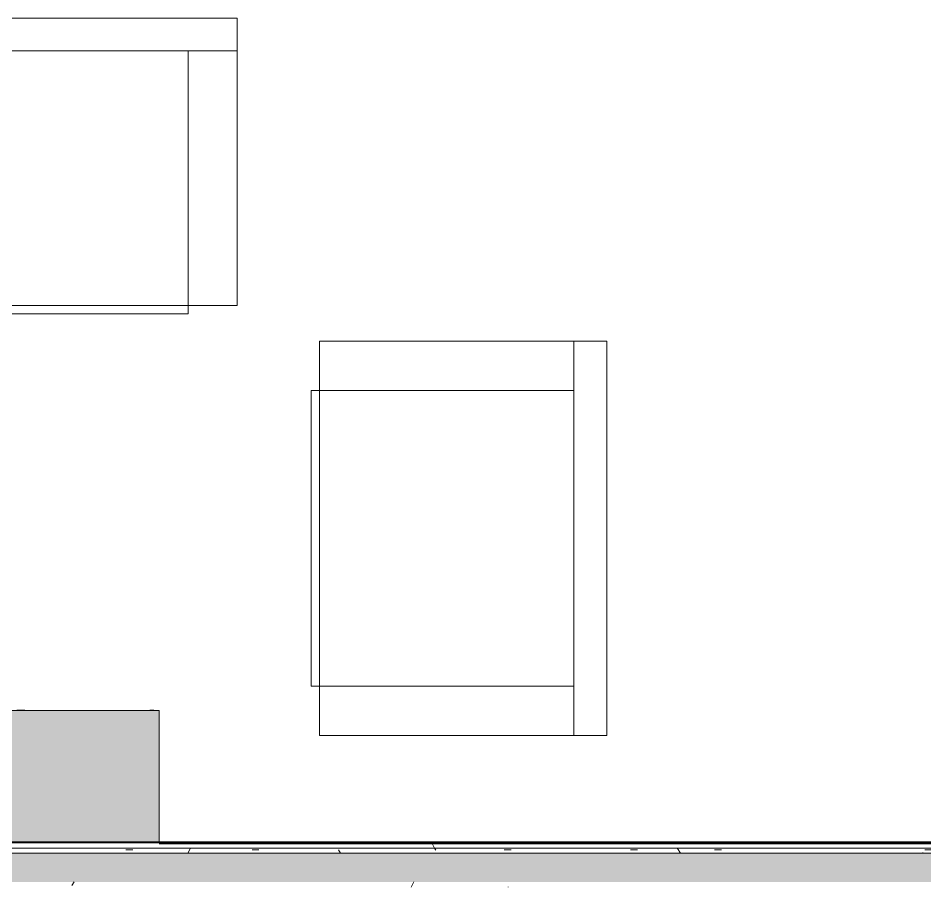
# Model space of a CAD drawing. Header units: inches. Extents: x -4169 to -1846, y 9706 to 12377.
# Drawn here: x -3745.6 to -3635.2, y 10548.4 to 10653.6 of the extents above; entities that cross this region are included whole.
import ezdxf

# ---------------------------------------------------------------- set-up
doc = ezdxf.new("R2010")
doc.units = ezdxf.units.IN
doc.header["$MEASUREMENT"] = 0
for name, color, linetype, lineweight in [('0-1', 7, 'Continuous', 5), ('0-2', 7, 'Continuous', 18), ('A-WALL', 113, 'Continuous', 18), ('A-WALL-PATT-4', 111, 'Continuous', 9), ('I-FURN', 30, 'Continuous', 9), ('I-FURN-1', 250, 'Continuous', 9), ('I-FURN-3', 55, 'Continuous', 9), ('I-WALL-3', 2, 'Continuous', 60)]:
    doc.layers.add(name, color=color, linetype=linetype, lineweight=lineweight)
pattern_1 = [(0, (0, 0), (20.48, 5.12), [0.845, -14.515, 0.845, -14.515, -81.92]), (0, (0, 0), (20.48, 5.12), [-30.72, 0.845, -29.875, 0.845, -14.515, -35.84]), (0, (0, 0), (20.48, 5.12), [-76.8, 0.845, -9.395, 0.845, -24.755]), (120, (7.68, 2.56), (-14.67405, 15.1762003), [0.845, -14.515, 0.845, -14.515, -81.92]), (120, (7.68, 2.56), (-14.67405, 15.1762003), [-30.72, 0.845, -29.875, 0.845, -14.515, -35.84]), (120, (7.68, 2.56), (-14.67405, 15.1762003), [-76.8, 0.845, -9.395, 0.845, -24.755]), (240, (10.24, 12.8), (-5.80595, -20.2962003), [0.845, -14.515, 0.845, -14.515, -81.92]), (240, (10.24, 12.8), (-5.80595, -20.2962003), [-30.72, 0.845, -29.875, 0.845, -14.515, -35.84]), (240, (10.24, 12.8), (-5.80595, -20.2962003), [-76.8, 0.845, -9.395, 0.845, -24.755])]

# ---------------------------------------------------------------- blocks, each defined once
blk = doc.blocks.new('Entertainment_Center_14771 - Entertainment_Center_14771-1372851-ENLARGED RCP - 2ND FLOOR PLAN')
at = {"layer": 'I-FURN-3'}
for points in [[(-36, 10), (-36, -6), (36, -6), (36, 10), (18, 10), (18, 6), (-18, 6), (-18, 10), (-35, 10)], [(-35.34, 10.03), (-35.31, 10), (-34.85, 10), (-34.85, 10.03), (-35.31, 10.03)], [(-19.66, 10.03), (-19.66, 10), (-18.66, 10), (-18.66, 10.03), (-19, 10.03)], [(18.66, 10.03), (18.66, 10), (19.66, 10), (19.66, 10.03), (19, 10.03)], [(34.85, 10), (35.34, 10), (35.31, 10.03), (34.85, 10.03)], [(-36, -6.12), (36, -6.12), (36, -6), (-36, -6)]]:
    blk.add_hatch(color=256, dxfattribs=at).paths.add_polyline_path(points, flags=0)
at = {"layer": 'I-FURN-1'}
for p, q in [((-36, -6), (-36, 10)), ((-36, 10), (-18, 10)), ((-35.34, 10), (-35.34, 10.03)), ((-35.34, 10.03), (-34.85, 10.03)), ((-34.85, 10.03), (-34.85, 10)), ((-19.66, 10), (-19.66, 10.03)), ((-19.66, 10.03), (-18.66, 10.03)), ((-18.66, 10.03), (-18.66, 10)), ((-18, 10), (-18, 6)), ((18, 6), (18, 10)), ((18, 10), (36, 10)), ((18.66, 10.03), (19.66, 10.03)), ((18.66, 10), (18.66, 10.03)), ((19.66, 10.03), (19.66, 10)), ((34.85, 10), (34.85, 10.03)), ((34.85, 10.03), (35.34, 10.03)), ((35.34, 10.03), (35.34, 10)), ((36, 10), (36, -6)), ((-18, 6), (18, 6)), ((36, -6), (-36, -6)), ((-36, -6.12), (-36, -6)), ((36, -6), (-36, -6)), ((-36, -6.12), (36, -6.12)), ((36, -6.12), (36, -6))]:
    blk.add_line(p, q, dxfattribs=at)
blk = doc.blocks.new('Couch-Both_Arms-Generic - 1-1372852-ENLARGED RCP - 2ND FLOOR PLAN')
at = {"layer": 'I-FURN'}
for p, q in [((-36, 18.5), (36, 18.5)), ((-36, -13.5), (-36, 18.5)), ((36, 18.5), (36, -13.5)), ((-42, 17.5), (-36, 17.5)), ((-42, -13.5), (-42, 17.5)), ((-36, 17.5), (-36, -13.5)), ((36, 17.5), (42, 17.5)), ((36, -13.5), (36, 17.5)), ((42, 17.5), (42, -13.5)), ((-42, -13.5), (42, -13.5)), ((-36, -13.5), (-42, -13.5)), ((36, -13.5), (-36, -13.5)), ((42, -13.5), (36, -13.5))]:
    blk.add_line(p, q, dxfattribs=at)
at = {"layer": 'I-FURN-1'}
for p, q in [((-42, 17.5), (42, 17.5)), ((-42, -17.5), (-42, 17.5)), ((42, 17.5), (42, -17.5)), ((42, -17.5), (-42, -17.5))]:
    blk.add_line(p, q, dxfattribs=at)
blk = doc.blocks.new('Couch-Both_Arms-Generic - 2-1523460-ENLARGED RCP - 2ND FLOOR PLAN')
at = {"layer": 'I-FURN'}
for p, q in [((-18, 18.5), (18, 18.5)), ((-18, -13.5), (-18, 18.5)), ((18, 18.5), (18, -13.5)), ((-24, 17.5), (-18, 17.5)), ((-24, -13.5), (-24, 17.5)), ((-18, 17.5), (-18, -13.5)), ((18, 17.5), (24, 17.5)), ((18, -13.5), (18, 17.5)), ((24, 17.5), (24, -13.5)), ((-24, -13.5), (24, -13.5)), ((-18, -13.5), (-24, -13.5)), ((18, -13.5), (-18, -13.5)), ((24, -13.5), (18, -13.5))]:
    blk.add_line(p, q, dxfattribs=at)
at = {"layer": 'I-FURN-1'}
for p, q in [((-24, 17.5), (24, 17.5)), ((-24, -17.5), (-24, 17.5)), ((24, 17.5), (24, -17.5)), ((24, -17.5), (-24, -17.5))]:
    blk.add_line(p, q, dxfattribs=at)
blk = doc.blocks.new('CTR - 1st Phase - Unit Layouts_rvt-1-ENLARGED RCP - 2ND FLOOR PLAN')
at = {"layer": '0-2'}
for name, p, rotation in [('Couch-Both_Arms-Generic - 1-1372852-ENLARGED RCP - 2ND FLOOR PLAN', (-3760.9, 10636.09), 180), ('Couch-Both_Arms-Generic - 2-1523460-ENLARGED RCP - 2ND FLOOR PLAN', (-3691.4, 10590.26), 89.99999999996527)]:
    blk.add_blockref(name, p, dxfattribs=dict(at, rotation=rotation))
blk.add_blockref('Entertainment_Center_14771 - Entertainment_Center_14771-1372851-ENLARGED RCP - 2ND FLOOR PLAN', (-3764.41, 10559.31), dxfattribs=at)

msp = doc.modelspace()

# ---------------------------------------------------------------- hatches: boundary and pattern name
at = {"layer": 'A-WALL-PATT-4'}
h = msp.add_hatch(dxfattribs=at)
h.set_pattern_fill('FP_1', color=256, style=0, pattern_type=2)
h.set_pattern_definition(pattern_1)
h.paths.add_polyline_path([(-3709.9, 10552.56), (-3610.3, 10552.56), (-3610.3, 10553.19), (-3852.47, 10553.19), (-3852.47, 10552.56), (-3727.29, 10552.56)], flags=0)
h.paths.add_polyline_path([(-3487.92, 10552.56), (-3487.92, 10553.19), (-3605.55, 10553.19), (-3605.55, 10552.56), (-3491.85, 10552.56)], flags=0)
h = msp.add_hatch(dxfattribs=at)
h.set_pattern_fill('FP_1', color=256, style=0, pattern_type=2)
h.set_pattern_definition(pattern_1)
h.paths.add_polyline_path([(-3487.92, 10551.94), (-3487.3, 10551.94), (-3487.3, 10552.56), (-3852.47, 10552.56), (-3852.47, 10551.94), (-3491.8, 10551.94)], flags=0)
h = msp.add_hatch(dxfattribs=at)
h.set_pattern_fill('FP_4', color=256, style=0, pattern_type=2)
h.set_pattern_definition([(161.57, (0.32, 0.32), (-2.560496185, -0.000537386), [0, -18.214, 2.022, 0]), (18.43, (-0.32, 0.32), (-2.560496185, 0.000537386), [0, -18.214, 2.022, 0]), (108.43, (0.32, 0.32), (1.27922091, -6.400876726), [6.07, -14.166]), (71.57, (-0.32, 0.32), (1.27922091, 6.400876726), [6.07, -14.166])])
h.paths.add_polyline_path([(-3497.95, 10548.44), (-3486.67, 10548.44), (-3486.67, 10551.94), (-3852.47, 10551.94), (-3852.47, 10548.44), (-3499.17, 10548.44)], flags=0)
h = msp.add_hatch(dxfattribs=at)
h.set_pattern_fill('FP_1', color=256, style=0, pattern_type=2)
h.set_pattern_definition(pattern_1)
h.paths.add_polyline_path([(-3487.92, 10547.81), (-3487.3, 10547.81), (-3487.3, 10548.44), (-3852.47, 10548.44), (-3852.47, 10547.81), (-3680.87, 10547.81), (-3680.87, 10548.04), (-3677.37, 10548.04), (-3677.37, 10547.81), (-3551.36, 10547.81), (-3551.36, 10548.04), (-3547.86, 10548.04), (-3547.86, 10547.81), (-3491.49, 10547.81)], flags=0)

# ---------------------------------------------------------------- linework, layer by layer
at = {"layer": 'A-WALL'}
for p, q in [((-3852.47, 10552.56), (-3487.3, 10552.56)), ((-3852.47, 10551.94), (-3486.67, 10551.94))]:
    msp.add_line(p, q, dxfattribs=at)
at = {"layer": 'I-WALL-3'}
msp.add_line((-3728.41, 10553.19), (-3487.92, 10553.19), dxfattribs=at)

# ---------------------------------------------------------------- block references
at = {"layer": '0-1'}
msp.add_blockref('CTR - 1st Phase - Unit Layouts_rvt-1-ENLARGED RCP - 2ND FLOOR PLAN', (0, 0), dxfattribs=at)

doc.saveas('drawing.dxf')
